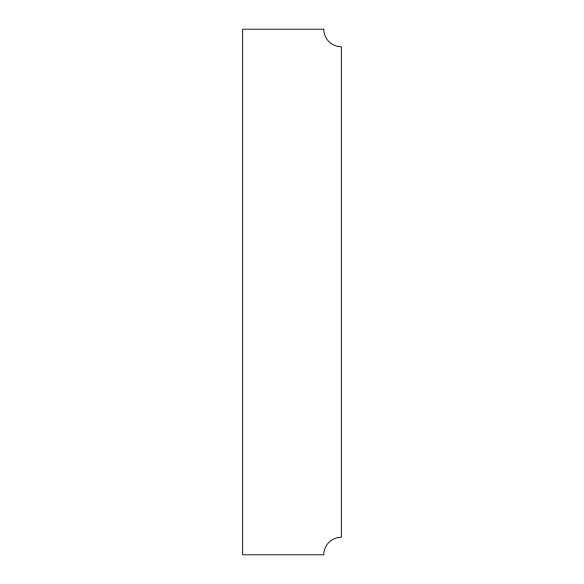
<?xml version="1.0" encoding="UTF-8"?>
<svg xmlns="http://www.w3.org/2000/svg" width="584" height="584" viewBox="0 0 584 584"><rect width="100%" height="100%" fill="white"/><g stroke="black" fill="none" stroke-linecap="round" stroke-linejoin="round"><path stroke-width="0.88" d="M323.777 29.2L242.652 29.2L242.652 554.8L323.777 554.8A17.571 17.571 0 0 1 341.348 537.229L341.348 46.771A17.571 17.571 0 0 1 323.777 29.2"/></g></svg>
